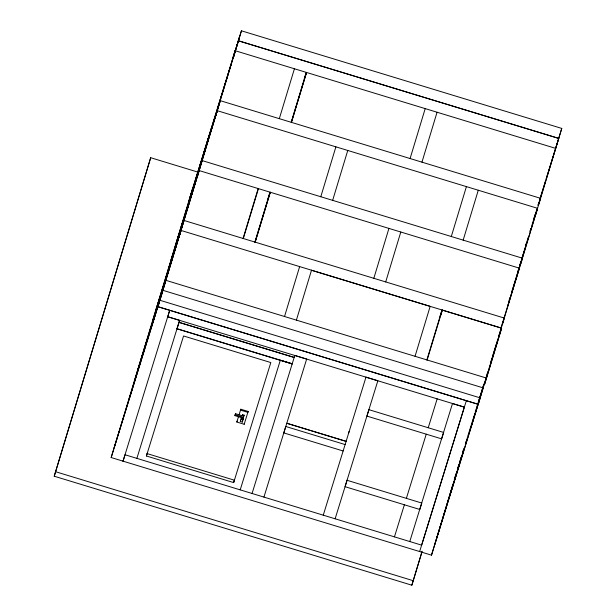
<?xml version="1.0" encoding="UTF-8"?>
<svg xmlns="http://www.w3.org/2000/svg" width="616" height="616" viewBox="0 0 616 616"><rect width="100%" height="100%" fill="white"/><g stroke="black" fill="none" stroke-linecap="round" stroke-linejoin="round"><path stroke-width="0.92" d="M498.675 336.413L501.332 328.059L180.989 230.438L179.033 236.867L184.015 220.459L504.35 318.079L502.363 324.493M501.008 327.781L519.457 268.183L199.122 170.563L197.159 176.992L202.14 160.584L522.499 258.212L520.489 264.618M422.16 551.243L411.85 585.2L54.231 476.222L150.689 157.711L198.491 172.28M54.231 476.222L150.689 157.711M111.165 457.542L159.852 300.254L480.187 397.874L431.5 555.162L111.165 457.542L192.739 188.088M129.121 399.091L146.215 342.781M165.373 279.341L184.284 217.04M157.188 307.122L172.287 257.226M195.249 181.389L208.555 137.437M159.174 300.708L175.275 247.586M181.273 227.997L211.542 127.797M150.982 328.49L166.089 278.594M183.245 221.621L200.177 165.689M218.01 106.999L235.104 50.689L555.717 148.387M152.968 322.068L168.076 272.172M195.079 183.229L207.7 141.549M498.729 336.359L561.769 128.421L241.434 30.8L233.425 57.196L236.444 47.216M146.408 455.994L183.56 335.974L270.817 362.562L233.664 482.59L146.408 455.994L147.232 453.276M243.058 238.454L258.158 188.558M279.317 118.657L294.425 68.761M243.335 238.538L258.443 188.642M254.855 242.134L270.024 192.169L268.037 198.591M291.183 122.276L306.291 72.38M255.116 242.211L270.285 192.254L255.178 242.142M291.653 121.514L304.289 79.787M291.445 122.353L306.552 72.457M234.942 415.646L235.535 413.706L242.304 415.769L242.627 414.722L244.113 415.176L243.205 418.164L234.942 415.646L235.212 414.753L243.482 417.271L243.205 418.164M239.093 414.714L240.794 409.217L248.14 411.457L244.182 424.262L236.837 422.022L237.106 421.128M240.794 409.217L240.525 410.117L247.871 412.358L248.14 411.457M240.332 421.467L241.403 418.002L243.351 418.595L242.288 422.06L240.332 421.467L240.702 420.274M241.403 418.002L241.041 419.196L242.989 419.789L243.351 418.595M242.288 422.06L242.65 420.867M244.182 424.262L244.46 423.361M233.664 482.59L234.488 479.864M284.538 316.493L299.645 266.597M320.79 196.743L335.897 146.847M296.388 320.151L311.511 270.208M332.655 200.354L347.763 150.458M373.835 278.301L388.935 228.405M410.094 158.512L425.202 108.616M385.701 281.92L400.8 232.024M421.96 162.131L437.067 112.235M348.579 433.194L349.133 431.362M415.045 356.302L430.161 306.368L311.496 270.255M451.305 236.513L466.412 186.617M426.857 359.944L442.026 309.987L440.04 316.401M463.17 240.132L478.278 190.236M427.127 360.075L442.296 310.11L501.624 328.189L484.53 384.507L501.624 328.189M411.85 585.2L421.883 552.052M431.5 555.162L452.637 485.339M454.315 479.818L455.709 475.213M458.774 465.088L457.38 469.692L458.805 465.126M436.505 538.784L453.26 483.445M454.346 479.856L456.294 473.411L454.916 477.993M459.852 461.677L461.222 457.141M462.87 451.697L463.694 448.972M449.457 496.712L461.268 457.703M462.37 454.077L463.74 449.534L457.457 469.769M451.451 490.29L459.413 463.987M459.96 462.169L461.885 455.817M462.431 454.007L464.356 447.655M465.457 444.028L466.281 441.302M478.347 402.025L480.334 395.603M480.78 394.194L483.529 385.123M517.694 272.18L518.518 269.462M519.558 265.904L520.99 261.3M521.444 259.89L523.461 253.13M523.916 251.721L525.286 247.185M525.833 245.376L528.405 236.806M471.317 426.103L484.014 384.307M507.569 306.352L524.663 250.042M498.19 338.138L478.201 404.304L157.865 306.676L165.889 280.334L486.517 378.085M538.122 205.244L558.743 138.4L238.407 40.779L236.452 47.209L239.439 37.222L157.865 306.676L478.201 404.296M535.62 214.73L537.606 208.316L217.248 110.688L215.284 117.117L220.266 100.708L157.896 306.683L159.852 300.254M160.915 296.704L162.863 290.313L483.213 387.895L434.519 545.206M123.054 461.192L125.01 454.762L421.644 545.152L464.364 407.137L167.737 316.747L169.7 310.318L123.023 461.184M167.737 316.747L179.602 320.351L179.017 322.291L294.194 357.388M233.118 57.103L235.104 50.689M189.72 198.067L241.434 30.8M188.689 201.625L231.408 63.61M175.383 245.576L218.102 107.561M170.547 261.546L215.084 117.541M215.261 117.109L217.248 110.688M155.44 311.442L198.167 173.419M152.422 321.421L195.141 183.399M197.128 176.984L199.122 170.563M137.314 371.309L180.041 233.295M134.296 381.289L177.023 243.258M179.002 236.86L180.989 230.438M114.183 447.586L162.878 290.275M136.883 458.366L179.602 320.351M304.304 78.802L306.006 73.296M304.566 78.879L306.267 73.373M235.258 414.599L235.535 413.706M236.837 422.022L238.538 416.524M242.35 415.615L242.627 414.722M243.836 416.07L244.113 415.176M240.202 489.866L280.342 360.191L292.207 363.81L177.015 328.705M252.067 493.478L294.795 355.447L306.66 359.082L263.933 497.097M323.261 515.176L365.981 377.154M335.127 518.788L377.847 380.773L365.981 377.169M440.309 316.532L442.296 310.11M394.448 536.867L404.389 504.773M406.375 498.359L426.241 434.172M428.228 427.75L437.175 398.852M409.779 541.541L452.498 403.518M419.635 551.566L466.343 400.677M533.741 218.957L535.158 214.383M537.984 205.244L538.831 202.502M539.97 198.845L545.63 180.557M546.192 178.725L561.769 128.421M525.717 245.322L526.565 242.581M531.878 225.418L537.029 208.762M509.047 300.477L509.902 297.721M511.534 292.446L537.583 208.308M538.615 204.743L540.617 198.283M465.319 444.175L467.405 437.645M467.837 436.028L474.782 413.806M475.198 412.258L484.053 383.86M486.317 376.545L487.733 371.979M490.559 362.839L492.045 358.042M492.43 356.587L497.081 341.78M484.238 384.369L486.224 377.955M452.498 403.534L464.364 407.137M238.407 40.795L558.743 138.407M219.997 100.585L540.602 198.329M294.163 357.511L178.971 322.407L176.992 328.829L292.169 363.933M346.107 441.341L286.786 423.261L346.107 441.356M345.114 444.567L285.786 426.488L283.807 432.909L343.127 450.989M147.132 453.599L234.388 480.195M55.625 471.733L413.236 580.703M530.877 228.636L530.053 231.362L530.877 228.636M235.381 50.774L233.425 57.196L235.381 50.774M347.047 480.28L345.068 486.702L419.812 509.478L421.798 503.056L347.047 480.28M368.907 409.671L366.92 416.093L441.664 438.869L443.651 432.447L368.907 409.671"/></g></svg>
